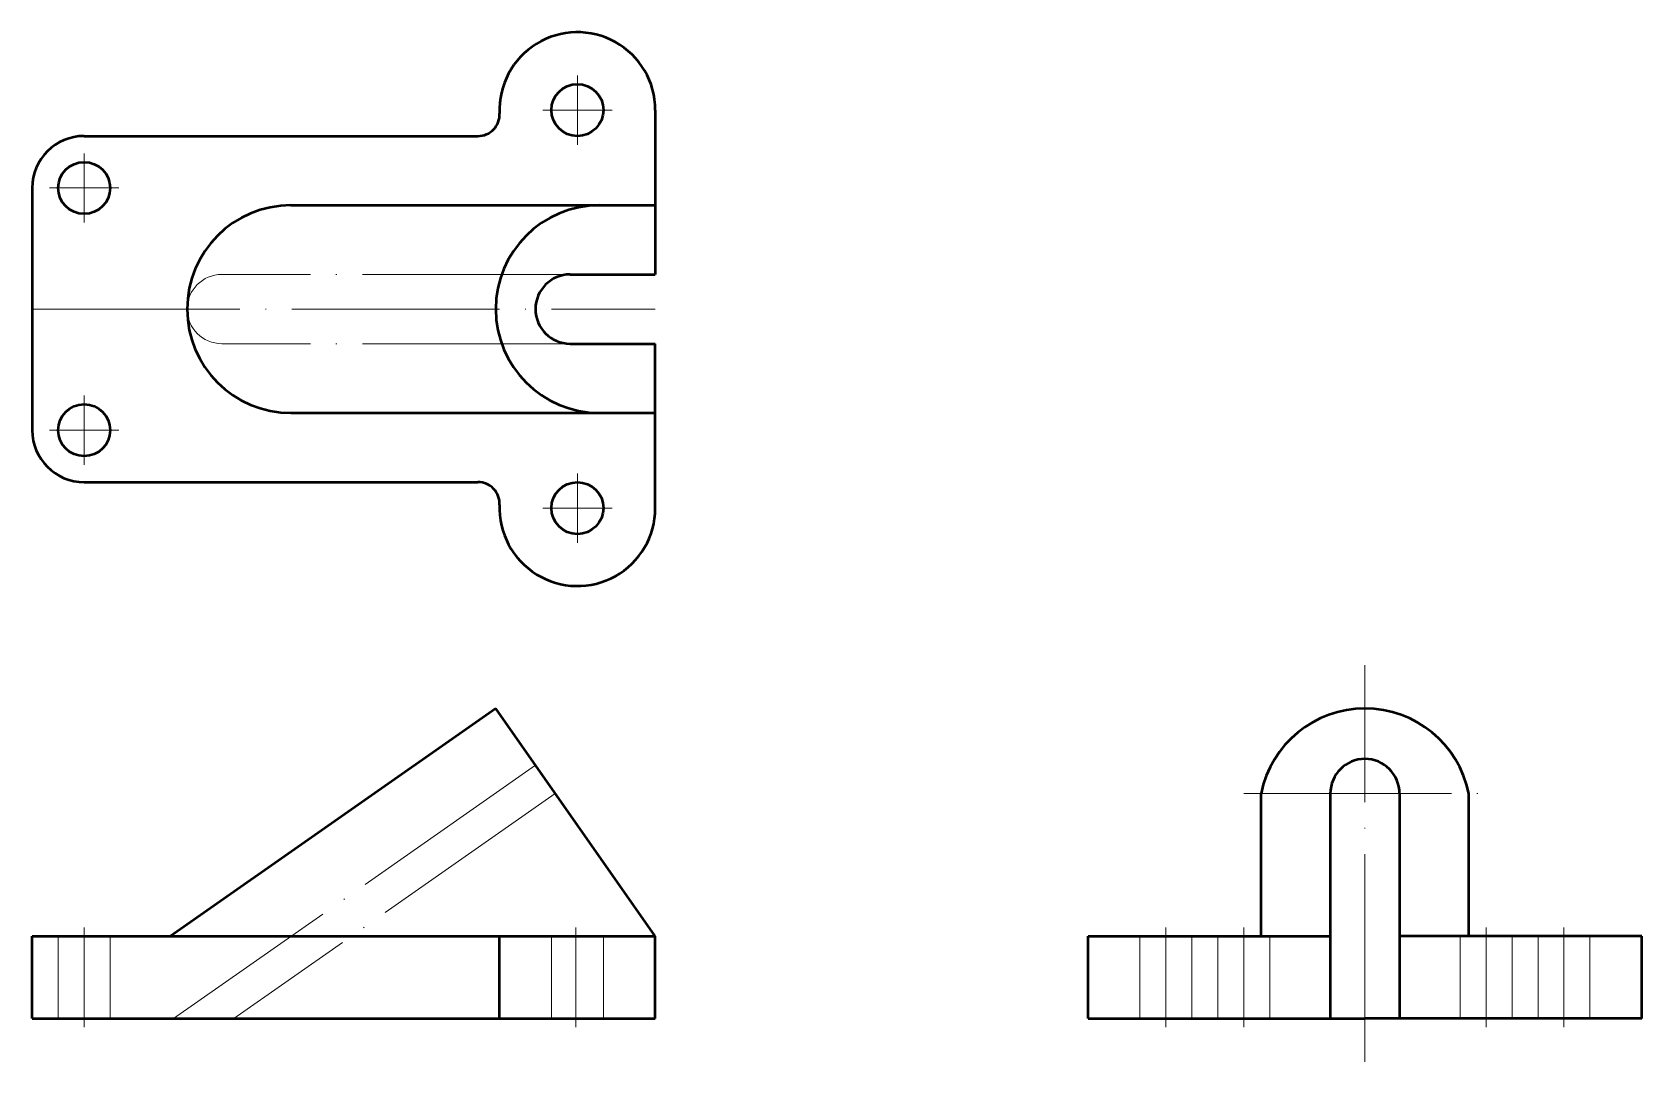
# Model space of a CAD drawing. Header units: millimetres. Extents: x 2888 to 3074, y 684 to 803.
import ezdxf

# ---------------------------------------------------------------- set-up
doc = ezdxf.new("R2010")
doc.units = ezdxf.units.MM
doc.linetypes.add('ACAD_ISO04W100', pattern=[30, 24, -2.95, 0.1, -2.95])
doc.layers.add('Contornos Visibles', color=7, linetype='Continuous', lineweight=50, true_color=0xffffff)
doc.layers.add('Ejes de revolución', color=6, linetype='ACAD_ISO04W100', lineweight=20, true_color=0xff00ff)

msp = doc.modelspace()

# ---------------------------------------------------------------- linework, layer by layer
at = {"layer": 'Contornos Visibles'}
for p, q in [((2960.07, 793.88), (2960.07, 774.88)), ((2894.07, 790.88), (2939.58, 790.88)), ((2888.07, 784.88), (2888.07, 756.88)), ((2917.97, 782.88), (2960.07, 782.88)), ((2950.22, 774.88), (2960.07, 774.88)), ((2950.22, 766.88), (2960.07, 766.88)), ((2960.07, 747.88), (2960.07, 766.88)), ((2917.97, 758.88), (2960.07, 758.88)), ((2894.07, 750.88), (2939.58, 750.88)), ((2941.63, 724.71), (2904.03, 698.39)), ((2960.07, 698.39), (2941.63, 724.71)), ((3030.07, 698.39), (3030.07, 714.89)), ((3038.07, 714.89), (3038.07, 688.89)), ((3046.07, 714.89), (3046.07, 688.89)), ((3054.07, 698.39), (3054.07, 714.89)), ((2888.07, 698.39), (2960.07, 698.39)), ((2888.07, 688.89), (2888.07, 698.39)), ((2942.07, 688.89), (2942.07, 698.39)), ((2960.07, 688.89), (2960.07, 698.39)), ((3010.07, 688.89), (3010.07, 698.39)), ((3010.07, 698.39), (3038.07, 698.39)), ((3074.07, 698.39), (3046.07, 698.39)), ((3074.07, 688.89), (3074.07, 698.39)), ((2888.07, 688.89), (2960.07, 688.89)), ((3010.07, 688.89), (3042.07, 688.89)), ((3074.07, 688.89), (3042.07, 688.89))]:
    msp.add_line(p, q, dxfattribs=at)
for centre in [(2951.07, 793.88), (2894.07, 784.88), (2894.07, 756.88), (2951.07, 747.88)]:
    msp.add_circle(centre, 3, dxfattribs=at)
for centre, radius, start, end in [((2951.07, 793.88), 9, 0, 182.4919), ((2939.58, 793.38), 2.5, 270, 2.4919), ((2894.07, 784.88), 6, 90, 180), ((2917.97, 770.88), 12, 90, 270), ((2953.63, 770.88), 12, 90, 270), ((2950.22, 770.88), 4, 90, 270), ((2894.07, 756.88), 6, 180, 270), ((2939.58, 748.38), 2.5, 357.5081, 90), ((2951.07, 747.88), 9, 177.5081, 0), ((3042.07, 712.48), 12.24, 90, 168.6454), ((3042.07, 712.48), 12.24, 11.3546, 90), ((3042.07, 714.89), 4, 0, 180)]:
    msp.add_arc(centre, radius, start, end, dxfattribs=at)
at = {"layer": 'Ejes de revolución'}
for p, q in [((2951.07, 789.88), (2951.07, 797.88)), ((2947.07, 793.88), (2955.07, 793.88)), ((2894.07, 780.88), (2894.07, 788.88)), ((2890.07, 784.88), (2898.07, 784.88)), ((2950.22, 774.88), (2909.97, 774.88)), ((2888.07, 770.88), (2960.07, 770.88)), ((2950.22, 766.88), (2909.97, 766.88)), ((2894.07, 752.88), (2894.07, 760.88)), ((2890.07, 756.88), (2898.07, 756.88)), ((2951.07, 743.88), (2951.07, 751.88)), ((2947.07, 747.88), (2955.07, 747.88)), ((3042.07, 683.89), (3042.07, 729.71)), ((2946.22, 718.16), (2904.41, 688.89)), ((2948.51, 714.89), (2911.38, 688.89)), ((3028.07, 714.89), (3056.07, 714.89)), ((2894.07, 687.89), (2894.07, 699.39)), ((2950.87, 687.89), (2950.87, 699.39)), ((3019.07, 687.89), (3019.07, 699.39)), ((3028.07, 687.89), (3028.07, 699.39)), ((3056.07, 687.89), (3056.07, 699.39)), ((3065.07, 687.89), (3065.07, 699.39)), ((2891.07, 688.89), (2891.07, 698.39)), ((2897.07, 688.89), (2897.07, 698.39)), ((2948.07, 688.89), (2948.07, 698.39)), ((2954.07, 688.89), (2954.07, 698.39)), ((3016.07, 688.89), (3016.07, 698.39)), ((3022.07, 688.89), (3022.07, 698.39)), ((3025.07, 688.89), (3025.07, 698.39)), ((3031.07, 698.39), (3031.07, 688.89)), ((3053.07, 698.39), (3053.07, 688.89)), ((3059.07, 688.89), (3059.07, 698.39)), ((3062.07, 688.89), (3062.07, 698.39)), ((3068.07, 688.89), (3068.07, 698.39))]:
    msp.add_line(p, q, dxfattribs=at)
msp.add_arc((2909.97, 770.88), 4, 90, 270, dxfattribs=at)

doc.saveas('drawing.dxf')
